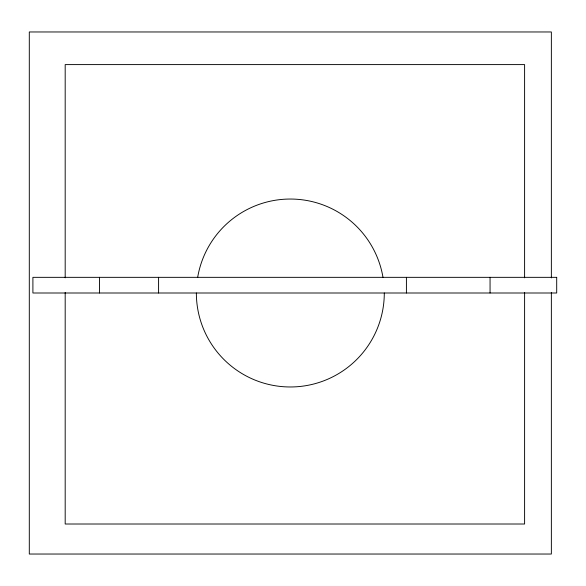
<?xml version="1.0" encoding="UTF-8"?>
<svg xmlns="http://www.w3.org/2000/svg" width="586" height="586" viewBox="0 0 586 586"><rect width="100%" height="100%" fill="white"/><g stroke="black" fill="none" stroke-linecap="round" stroke-linejoin="round"><path stroke-width="0.88" d="M551.36 277.911L551.36 31.966L29.3 31.966L29.3 554.034L551.36 554.034L551.36 292.546M524.602 277.83L524.602 64.599L65.185 64.599L65.185 277.83M524.602 292.473L524.602 524.009L65.185 524.009L65.185 292.473M490.057 277.339L490.057 293M406.413 277.339L406.413 293M158.586 277.339L158.586 293M99.547 277.339L99.547 293M384.299 293A93.972 93.972 0 0 1 290.334 386.972A93.972 93.972 0 0 1 196.361 293M197.636 277.566A93.972 93.972 0 0 1 383.024 277.566M556.7 277.339L32.904 277.339L32.904 293L556.7 293L556.7 277.339"/></g></svg>
